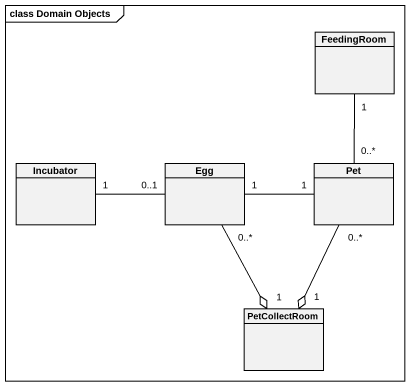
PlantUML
@startuml
mainframe class Domain Objects
hide circle
hide empty members
class FeedingRoom
class Incubator
class Egg
class Pet
class PetCollectRoom
FeedingRoom "1" -- "0..*" Pet
Incubator "1" -right- "0..1" Egg
Egg "1" -right- "1" Pet
Egg "0..*" --o "1" PetCollectRoom
Pet "0..*" --o "1" PetCollectRoom
@enduml
